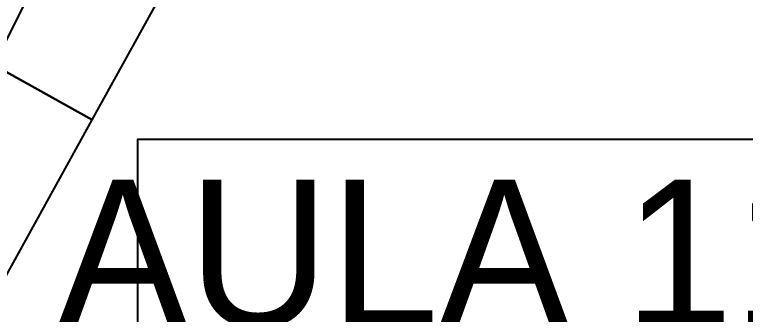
# Model space of a CAD drawing. Header units: metres. Extents: x 2.5 to 42.6, y 0.9 to 31.9.
# Drawn here: x 35.432 to 37.026, y 25.269 to 25.922 of the extents above; entities that cross this region are included whole.
import ezdxf

# ---------------------------------------------------------------- set-up
doc = ezdxf.new("R2010")
doc.units = ezdxf.units.M
for name, color, linetype in [('ARREDI', 9, 'Continuous'), ('PARETI_STRUTTURE', 7, 'Continuous'), ('PILASTRI_SETTI', 8, 'Continuous'), ('WAYFINDING_RIQUADRI', 7, 'Continuous'), ('WAYFINDING_TESTI', 7, 'Continuous')]:
    doc.layers.add(name, color=color, linetype=linetype)

msp = doc.modelspace()

# ---------------------------------------------------------------- linework, layer by layer
at = {"layer": 'ARREDI'}
for points in [[(36.0971, 26.5886), (35.8216, 26.7413), (35.3253, 25.8459), (35.6008, 25.6932), (36.0971, 26.5886), (36.429, 27.1874), (36.1535, 27.3401), (35.8216, 26.7413)], [(35.3971, 25.3256), (35.6008, 25.6932), (35.3253, 25.8459), (35.1216, 25.4783)]]:
    msp.add_lwpolyline(points, close=True, dxfattribs=at)
at = {"layer": 'PARETI_STRUTTURE'}
msp.add_lwpolyline([(36.1603, 27.3727), (33.6174, 22.2447)], dxfattribs=at)
at = {"layer": 'PILASTRI_SETTI'}
for points in [[(35.113, 25.4831), (36.1603, 27.3727), (35.0579, 25.5136), (36.1052, 27.4032)], [(35.0579, 25.5136), (36.0909, 27.3774), (35.0493, 25.5184), (36.0823, 27.3822)]]:
    msp.add_solid(points, dxfattribs=at)
at = {"layer": 'WAYFINDING_RIQUADRI'}
msp.add_lwpolyline([(35.7, 25.15), (37.3, 25.15), (37.3, 25.65), (35.7, 25.65)], close=True, dxfattribs=at)

# ---------------------------------------------------------------- texts
at = {"layer": 'WAYFINDING_TESTI', "insert": (36.5, 25.4), "char_height": 0.32, "attachment_point": 5}
msp.add_mtext('AULA 110', dxfattribs=at)

doc.saveas('drawing.dxf')
